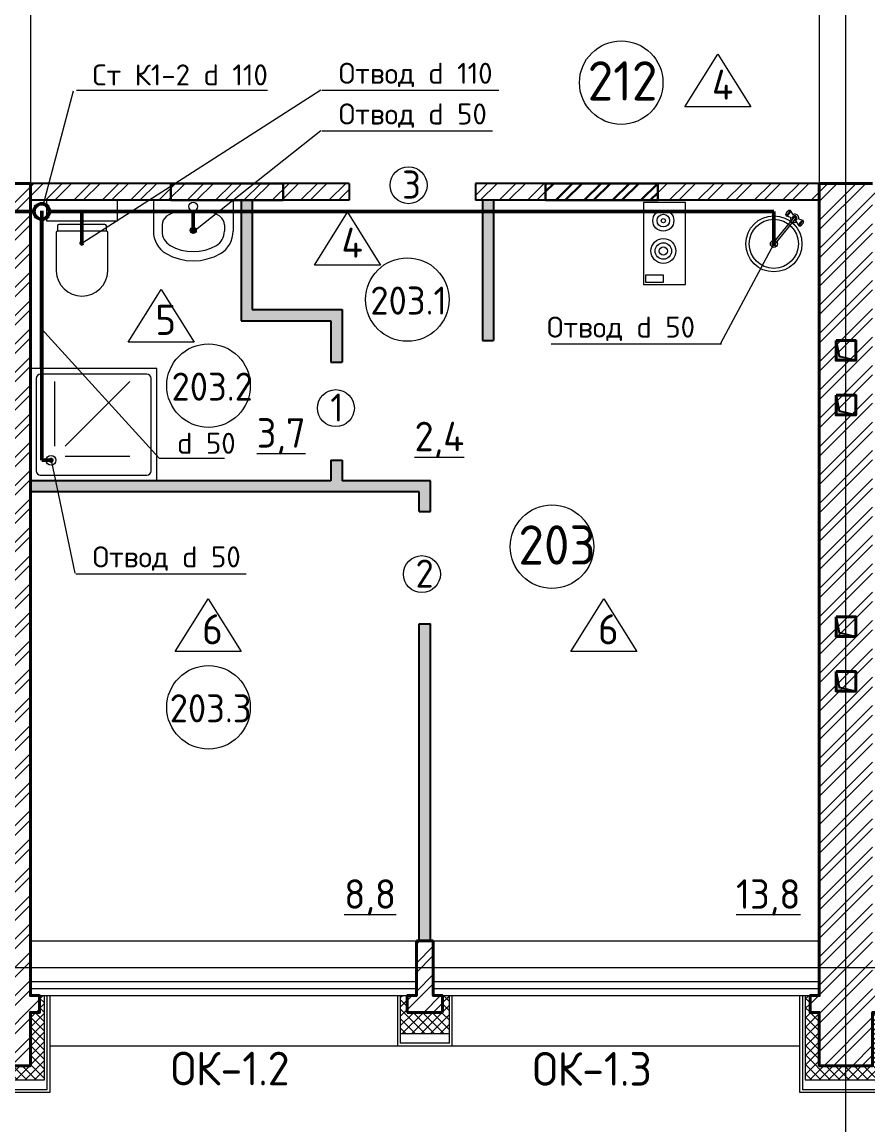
# Model space of a CAD drawing. Header units: millimetres. Extents: x 96542 to 165924, y 3859 to 52864.
# Drawn here: x 134733 to 140760, y 12998 to 20861 of the extents above; entities that cross this region are included whole.
import ezdxf

# ---------------------------------------------------------------- set-up
doc = ezdxf.new("R2010")
doc.units = ezdxf.units.MM
doc.linetypes.add('ACAD_ISO02W100', pattern=[15, 12, -3])
doc.linetypes.add('ACAD_ISO04W100', pattern=[30, 24, -3, 0, -3])
doc.layers.add('SANTEH', color=30, linetype='Continuous')
for name, color, linetype, lineweight in [('Text', 7, 'Continuous', 15), ('Ж-б_балка', 144, 'ACAD_ISO02W100', 9), ('К1', 25, 'Continuous', 50), ('Кирпич_перегородки_сущ', 46, 'Continuous', 25), ('Кирпич_стены', 56, 'Continuous', 40), ('Марк_пом', 250, 'Continuous', 15), ('Марка пола', 164, 'Continuous', 20), ('Марка_окна_двери', 166, 'Continuous', 13), ('Оборудование', 19, 'Continuous', 13), ('Окна', 164, 'Continuous', 15), ('Оси', 136, 'ACAD_ISO04W100', 9), ('Перегородки_новые_CКЦ', 146, 'Continuous', 25), ('Площадь_текст', 198, 'Continuous', 9), ('Проем_закладываемый', 164, 'Continuous', 30), ('Утеплитель', 36, 'Continuous', 9), ('фасад_навесной', 250, 'Continuous', 15), ('Штрих_кирпич_план', 27, 'Continuous', 5), ('Штрих_перегородки_план_СКЦ', 116, 'Continuous', 5), ('Штрих_пл_кирп_пер_сущ', 116, 'Continuous', 5), ('Штрих_утеплитель_план', 27, 'Continuous', 5)]:
    doc.layers.add(name, color=color, linetype=linetype, lineweight=lineweight)
doc.styles.add('GOST Common_1', font='isocpeur.ttf', dxfattribs={"width": 0.95, "height": 45})
doc.styles.add('ISOCPEUR', font='isocpeur.ttf', dxfattribs={"width": 0.65})
pattern_1 = [(45, (30896.81, 106126.58), (-101.02788, 101.02788), []), (45, (30964.16, 106126.58), (-101.02788, 101.02788), [])]

# ---------------------------------------------------------------- blocks, each defined once
blk = doc.blocks.new('Dush')
at = {"layer": 'Оборудование'}
for p, q in [((0, -100), (-900, -100)), ((-900, -100), (-900, -900)), ((-70, -140), (-830, -140)), ((0, -900), (0, -100)), ((-860, -170), (-860, -830)), ((-725.7, -652.7), (-725.7, -191.3)), ((-652.7, -652.7), (-191.3, -191.3)), ((-40, -830), (-40, -170)), ((-652.7, -725.6), (-191.3, -725.6)), ((-830, -860), (-70, -860)), ((-900, -900), (0, -900))]:
    blk.add_line(p, q, dxfattribs=at)
blk.add_circle((-753.8, -753.8), 35, dxfattribs=at)
for centre, start, end in [((-830, -170), 90, 180), ((-70, -170), 0, 90), ((-830, -830), 180, 270), ((-70, -830), 270, 0)]:
    blk.add_arc(centre, 30, start, end, dxfattribs=at)
blk = doc.blocks.new('Basin 01_72')
for p, q in [((0, 350), (0, 171.8)), ((460, 350), (0, 350)), ((460, 350), (460, 171.8)), ((138.9, 278.2), (138.9, 278.2)), ((321.1, 278.2), (138.9, 278.2)), ((50, 207.5), (50, 171.8)), ((410, 207.5), (410, 171.8))]:
    blk.add_line(p, q)
for points in [[(138.9, 278.2), (121.6, 276.9), (104.9, 272.8), (89.5, 266.3), (76, 257.5), (65, 246.8), (56.8, 234.5), (51.7, 221.3), (50, 207.5)], [(410, 207.5), (408.3, 221.3), (403.2, 234.5), (395, 246.8), (384, 257.5), (370.5, 266.3), (355.1, 272.8), (338.4, 276.9), (321.1, 278.2)], [(0, 171.8), (1.2, 152.1), (5, 132.7), (11.1, 114.1), (19.5, 96.5), (30.1, 80.2), (42.7, 65.6), (56.9, 52.9), (72.7, 42.3)], [(50, 171.8), (50.8, 159.2), (53.2, 146.8), (57.1, 134.9), (62.5, 123.6), (69.3, 113.2), (77.3, 103.8), (86.4, 95.7), (96.5, 89)], [(363.5, 89), (373.6, 95.7), (382.7, 103.8), (390.7, 113.2), (397.5, 123.6), (402.9, 134.9), (406.8, 146.8), (409.2, 159.2), (410, 171.8)], [(387.3, 42.3), (403.1, 52.9), (417.3, 65.6), (429.9, 80.2), (440.5, 96.5), (448.9, 114.1), (455, 132.7), (458.8, 152.1), (460, 171.8)], [(96.5, 89), (128, 73.4), (161.1, 62.2), (195.3, 55.3), (230, 53), (264.7, 55.3), (298.9, 62.2), (332, 73.4), (363.5, 89)], [(72.7, 42.3), (109.8, 24), (148.8, 10.8), (189.1, 2.7), (230, 0), (270.9, 2.7), (311.2, 10.8), (350.2, 24), (387.3, 42.3)]]:
    blk.add_lwpolyline(points)
for centre, radius in [((230, 313.2), 25), ((230, 175.7), 17.5)]:
    blk.add_circle(centre, radius)

msp = doc.modelspace()

# ---------------------------------------------------------------- hatches: boundary and pattern name
at = {"true_color": 0x000000}
h = msp.add_hatch(color=18, dxfattribs=at)
h.dxf.hatch_style = 1
h.paths.add_polyline_path([(140533.214, 18590.028), (140556.229, 18479.159), (140673.214, 18450.028), (140533.214, 18450.028)])
h = msp.add_hatch(color=18, dxfattribs=at)
h.dxf.hatch_style = 1
h.paths.add_polyline_path([(140533.214, 18200.028), (140556.229, 18089.159), (140673.214, 18060.028), (140533.214, 18060.028)])
h = msp.add_hatch(color=18, dxfattribs=at)
h.dxf.hatch_style = 1
h.paths.add_polyline_path([(140556.229, 16509.668), (140673.214, 16480.536), (140533.214, 16480.536), (140533.214, 16620.536)])
h = msp.add_hatch(color=18, dxfattribs=at)
h.dxf.hatch_style = 1
h.paths.add_polyline_path([(140673.214, 16090.536), (140533.214, 16090.536), (140533.214, 16230.536), (140556.229, 16119.668)])
at = {"layer": 'Проем_закладываемый', "true_color": 0x4554a5}
h = msp.add_hatch(dxfattribs=at)
h.set_pattern_fill('ANSI32', color=175, scale=15)
h.set_pattern_definition(pattern_1)
h.paths.add_polyline_path([(138463.215, 19710.427), (139263.215, 19710.427), (139263.215, 19590.427), (138463.215, 19590.427)])
at = {"layer": 'Штрих_кирпич_план'}
h = msp.add_hatch(dxfattribs=at)
h.set_pattern_fill('ANSI32', color=256, scale=15)
h.set_pattern_definition(pattern_1)
h.paths.add_polyline_path([(124298.215, 24220.427), (124363.215, 24220.427), (124363.215, 24340.427), (123853.215, 24340.427), (123853.215, 24220.427), (123918.215, 24220.427), (123918.215, 23830.427), (124298.215, 23830.427)])
h.paths.add_polyline_path([(125988.215, 24220.427), (126053.215, 24220.427), (126053.215, 24340.427), (125153.215, 24340.427), (125153.215, 24220.427), (125218.215, 24220.427), (125218.215, 23830.427), (125988.215, 23830.427)])
h.paths.add_polyline_path([(127288.215, 24220.427), (127353.215, 24220.427), (127353.215, 24340.427), (126843.215, 24340.427), (126843.215, 24220.427), (126908.215, 24220.427), (126908.215, 23830.427), (127288.215, 23830.427)])
h.paths.add_polyline_path([(128793.215, 23830.427), (128998.215, 23830.427), (128998.215, 24220.427), (129063.215, 24220.427), (129063.215, 24340.427), (128793.215, 24340.427), (128793.215, 24720.427), (128413.215, 24720.427), (128413.215, 24340.427), (128143.215, 24340.427), (128143.215, 24220.427), (128208.215, 24220.427), (128208.215, 23830.427), (128413.215, 23830.427), (128413.215, 21210.427), (129053.215, 21210.427), (129053.215, 21720.427), (128793.215, 21720.427)])
h.paths.add_polyline_path([(130298.215, 24220.427), (130363.215, 24220.427), (130363.215, 24340.427), (129853.215, 24340.427), (129853.215, 24220.427), (129918.215, 24220.427), (129918.215, 23830.427), (130298.215, 23830.427)])
h.paths.add_polyline_path([(131988.215, 24220.427), (132053.215, 24220.427), (132053.215, 24340.427), (131153.215, 24340.427), (131153.215, 24220.427), (131218.215, 24220.427), (131218.215, 23830.427), (131988.215, 23830.427)], flags=17)
h.paths.add_polyline_path([(133288.215, 24220.427), (133353.215, 24220.427), (133353.215, 24340.427), (132843.215, 24340.427), (132843.215, 24220.427), (132908.215, 24220.427), (132908.215, 23830.427), (133288.215, 23830.427)], flags=17)
h.paths.add_polyline_path([(134998.215, 24220.427), (135063.215, 24220.427), (135063.215, 24340.427), (134793.215, 24340.427), (134793.215, 24720.427), (134413.215, 24720.427), (134413.215, 24340.427), (134143.215, 24340.427), (134143.215, 24220.427), (134208.215, 24220.427), (134208.215, 23830.427), (134413.215, 23830.427), (134413.215, 21720.427), (129953.215, 21720.427), (129953.215, 21210.427), (134793.215, 21210.427), (134793.215, 23830.427), (134998.215, 23830.427)])
h.paths.add_polyline_path([(136298.215, 24220.427), (136363.215, 24220.427), (136363.215, 24340.427), (135853.215, 24340.427), (135853.215, 24220.427), (135918.215, 24220.427), (135918.215, 23830.427), (136298.215, 23830.427)])
h.paths.add_polyline_path([(137988.215, 24220.427), (138053.215, 24220.427), (138053.215, 24340.427), (137153.215, 24340.427), (137153.215, 24220.427), (137218.215, 24220.427), (137218.215, 23830.427), (137988.215, 23830.427)])
h.paths.add_polyline_path([(139288.215, 24220.427), (139353.215, 24220.427), (139353.215, 24340.427), (138843.215, 24340.427), (138843.215, 24220.427), (138908.215, 24220.427), (138908.215, 23830.427), (139288.215, 23830.427)])
h.paths.add_polyline_path([(140998.215, 24220.427), (141063.215, 24220.427), (141063.215, 24340.427), (140793.215, 24340.427), (140793.215, 24720.427), (140413.215, 24720.427), (140413.215, 24340.427), (140143.215, 24340.427), (140143.215, 24220.427), (140208.215, 24220.427), (140208.215, 23830.427), (140413.215, 23830.427), (140413.215, 21210.427), (140793.215, 21210.427), (140793.215, 23830.427), (140998.215, 23830.427)])
h.paths.add_polyline_path([(142298.215, 24220.427), (142363.215, 24220.427), (142363.215, 24340.427), (141853.215, 24340.427), (141853.215, 24220.427), (141918.215, 24220.427), (141918.215, 23830.427), (142298.215, 23830.427)])
h.paths.add_polyline_path([(143988.215, 24220.427), (144053.215, 24220.427), (144053.215, 24340.427), (143153.215, 24340.427), (143153.215, 24220.427), (143218.215, 24220.427), (143218.215, 23830.427), (143988.215, 23830.427)])
h.paths.add_polyline_path([(145288.215, 24220.427), (145353.215, 24220.427), (145353.215, 24340.427), (144843.215, 24340.427), (144843.215, 24220.427), (144908.215, 24220.427), (144908.215, 23830.427), (145288.215, 23830.427)])
h.paths.add_polyline_path([(146998.215, 24220.427), (147063.215, 24220.427), (147063.215, 24340.427), (146793.215, 24340.427), (146793.215, 24720.427), (146413.215, 24720.427), (146413.215, 24340.427), (146143.215, 24340.427), (146143.215, 24220.427), (146208.215, 24220.427), (146208.215, 23830.427), (146413.215, 23830.427), (146413.215, 21210.427), (146793.215, 21210.427), (146793.215, 23830.427), (146998.215, 23830.427)])
h.paths.add_polyline_path([(148298.215, 24220.427), (148363.215, 24220.427), (148363.215, 24340.427), (147853.215, 24340.427), (147853.215, 24220.427), (147918.215, 24220.427), (147918.215, 23830.427), (148298.215, 23830.427)])
h.paths.add_polyline_path([(149988.215, 24220.427), (150053.215, 24220.427), (150053.215, 24340.427), (149153.215, 24340.427), (149153.215, 24220.427), (149218.215, 24220.427), (149218.215, 23830.427), (149988.215, 23830.427)])
h.paths.add_polyline_path([(151288.215, 24220.427), (151353.215, 24220.427), (151353.215, 24340.427), (150843.215, 24340.427), (150843.215, 24220.427), (150908.215, 24220.427), (150908.215, 23830.427), (151288.215, 23830.427)])
h.paths.add_polyline_path([(152923.215, 24720.427), (152413.215, 24720.427), (152413.215, 24340.427), (152143.215, 24340.427), (152143.215, 24220.427), (152208.215, 24220.427), (152208.215, 23830.427), (152413.215, 23830.427), (152413.215, 21075.427), (152923.215, 21075.427)])
h.paths.add_polyline_path([(152923.215, 19945.427), (152413.215, 19945.427), (152413.215, 14310.427), (152413.215, 13920.427), (152348.215, 13920.427), (152348.215, 13800.427), (152413.215, 13800.427), (152413.215, 13420.427), (152923.215, 13420.427), (152923.215, 13800.427)])
h.paths.add_polyline_path([(149728.215, 13920.427), (149663.215, 13920.427), (149663.215, 14310.427), (149543.215, 14310.427), (149543.215, 13920.427), (149478.215, 13920.427), (149478.215, 13800.427), (149728.215, 13800.427)])
h.paths.add_polyline_path([(146793.215, 19710.427), (146413.215, 19710.427), (146413.215, 14310.427), (146413.215, 13920.427), (146348.215, 13920.427), (146348.215, 13800.427), (146413.215, 13800.427), (146413.215, 13420.427), (146793.215, 13420.427), (146793.215, 13800.427), (146858.215, 13800.427), (146858.215, 13920.427), (146793.215, 13920.427), (146793.215, 14310.427)])
h.paths.add_polyline_path([(140793.215, 19710.427), (140413.215, 19710.427), (140413.215, 14310.427), (140413.215, 13920.427), (140348.215, 13920.427), (140348.215, 13800.427), (140413.215, 13800.427), (140413.215, 13420.427), (140793.215, 13420.427), (140793.215, 13800.427), (140858.215, 13800.427), (140858.215, 13920.427), (140793.215, 13920.427), (140793.215, 14310.427)])
h.paths.add_polyline_path([(134793.215, 19710.427), (134413.215, 19710.427), (134413.215, 14310.427), (134413.215, 13920.427), (134348.215, 13920.427), (134348.215, 13800.427), (134413.215, 13800.427), (134413.215, 13420.427), (134793.215, 13420.427), (134793.215, 13800.427), (134858.215, 13800.427), (134858.215, 13920.427), (134793.215, 13920.427), (134793.215, 14310.427)])
h.paths.add_polyline_path([(137663.215, 14310.427), (137543.215, 14310.427), (137543.215, 13920.427), (137478.215, 13920.427), (137478.215, 13800.427), (137728.215, 13800.427), (137728.215, 13920.427), (137663.215, 13920.427)])
h.paths.add_polyline_path([(143728.215, 13920.427), (143663.215, 13920.427), (143663.215, 14310.427), (143543.215, 14310.427), (143543.215, 13920.427), (143478.215, 13920.427), (143478.215, 13800.427), (143728.215, 13800.427)])
h.paths.add_polyline_path([(131728.215, 13920.427), (131663.215, 13920.427), (131663.215, 14310.427), (131543.215, 14310.427), (131543.215, 13920.427), (131478.215, 13920.427), (131478.215, 13800.427), (131728.215, 13800.427)])
h.paths.add_polyline_path([(128793.215, 19710.427), (128413.215, 19710.427), (128413.215, 14310.427), (128413.215, 13920.427), (128348.215, 13920.427), (128348.215, 13800.427), (128413.215, 13800.427), (128413.215, 13420.427), (128793.215, 13420.427), (128793.215, 13800.427), (128858.215, 13800.427), (128858.215, 13920.427), (128793.215, 13920.427), (128793.215, 14310.427)])
h.paths.add_polyline_path([(125728.215, 13920.427), (125663.215, 13920.427), (125663.215, 14310.427), (125543.215, 14310.427), (125543.215, 13920.427), (125478.215, 13920.427), (125478.215, 13800.427), (125728.215, 13800.427)])
h.paths.add_polyline_path([(122283.215, 20795.427), (122403.215, 20795.427), (122408.215, 20860.427), (122795.715, 20860.427), (122790.715, 23830.427), (122998.215, 23830.427), (122998.215, 24220.427), (123063.215, 24220.427), (123063.215, 24340.427), (122283.215, 24340.427)])
h.paths.add_polyline_path([(122403.215, 19880.427), (122283.215, 19880.427), (122283.215, 13420.427), (122793.215, 13420.427), (122793.215, 13800.427), (122858.215, 13800.427), (122858.215, 13920.427), (122793.215, 13920.427), (122793.215, 19815.427), (122403.215, 19815.427)])
at = {"layer": 'Штрих_перегородки_план_СКЦ'}
h = msp.add_hatch(dxfattribs=at)
h.set_pattern_fill('ANSI36', color=256, scale=15)
h.set_pattern_definition([(45, (30896.812, 106126.584), (25.25697, 92.608891), [119.0625, -23.8125, 0, -23.8125])])
h.paths.add_polyline_path([(131113.215, 18590.427), (131193.215, 18590.427), (131193.215, 19590.427), (131113.215, 19590.427)])
h.paths.add_polyline_path([(134413.215, 17510.427), (134413.215, 17590.427), (133513.215, 17590.427), (132273.215, 17590.427), (132273.215, 17736.523), (132193.215, 17736.523), (132193.215, 17590.427), (131563.215, 17590.427), (131563.215, 17370.427), (131643.215, 17370.427), (131643.215, 17510.427)])
h.paths.add_polyline_path([(132913.215, 18730.427), (132913.215, 19590.427), (132833.215, 19590.427), (132833.215, 18810.427), (132193.215, 18810.427), (132193.215, 18436.523), (132273.215, 18436.523), (132273.215, 18730.427)])
h.paths.add_polyline_path([(131643.215, 16570.427), (131563.215, 16570.427), (131563.215, 14310.427), (131643.215, 14310.427)])
h.paths.add_polyline_path([(137563.215, 17510.427), (137563.215, 17370.427), (137643.215, 17370.427), (137643.215, 17590.427), (137013.215, 17590.427), (137013.215, 17736.523), (136933.215, 17736.523), (136933.215, 17590.427), (134793.215, 17590.427), (134793.215, 17510.427)])
h.paths.add_polyline_path([(136373.215, 18810.427), (136373.215, 19590.427), (136293.215, 19590.427), (136293.215, 18730.427), (136933.215, 18730.427), (136933.215, 18436.523), (137013.215, 18436.523), (137013.215, 18810.427)])
h.paths.add_polyline_path([(138013.215, 18590.427), (138093.215, 18590.427), (138093.215, 19590.427), (138013.215, 19590.427)])
h.paths.add_polyline_path([(137563.215, 14310.427), (137643.215, 14310.427), (137643.215, 16570.427), (137563.215, 16570.427)])
at = {"layer": 'Штрих_пл_кирп_пер_сущ'}
h = msp.add_hatch(dxfattribs=at)
h.set_pattern_fill('ANSI32', color=256, scale=15)
h.set_pattern_definition(pattern_1)
h.paths.add_polyline_path([(152413.215, 19710.427), (149963.215, 19710.427), (149963.215, 19590.427), (152413.215, 19590.427)])
h.paths.add_polyline_path([(149063.215, 19710.427), (146793.215, 19710.427), (146793.215, 19590.427), (149063.215, 19590.427)])
h.paths.add_polyline_path([(146413.215, 19710.427), (144143.215, 19710.427), (144143.215, 19590.427), (146413.215, 19590.427)])
h.paths.add_polyline_path([(143243.215, 19710.427), (140793.215, 19710.427), (140793.215, 19590.427), (143243.215, 19590.427)])
h.paths.add_polyline_path([(140413.215, 19710.427), (137963.215, 19710.427), (137963.215, 19590.427), (140413.215, 19590.427)])
h.paths.add_polyline_path([(137063.215, 19710.427), (134793.215, 19710.427), (134793.215, 19590.427), (137063.215, 19590.427)])
h.paths.add_polyline_path([(134413.215, 19710.427), (132143.215, 19710.427), (132143.215, 19590.427), (134413.215, 19590.427)])
h.paths.add_polyline_path([(131243.215, 19710.427), (128793.215, 19710.427), (128793.215, 19590.427), (131243.215, 19590.427)])
at = {"layer": 'Штрих_утеплитель_план'}
h = msp.add_hatch(dxfattribs=at)
h.set_pattern_fill('ANSI37', color=256, scale=15)
h.set_pattern_definition([(45, (153013.415, 22957.65), (-33.67596, 33.67596), []), (135, (153013.415, 22957.65), (-33.67596, -33.67596), [])])
h.paths.add_polyline_path([(153073.215, 24820.427), (152313.215, 24820.427), (152313.215, 24490.427), (152113.215, 24490.427), (152113.215, 24220.427), (152143.215, 24220.427), (152143.215, 24340.427), (152413.215, 24340.427), (152413.215, 24720.427), (152923.215, 24720.427), (152923.215, 21075.427), (152703.548, 21075.427), (152703.548, 21045.427), (153073.215, 21045.427)])
h.paths.add_polyline_path([(153073.215, 19975.427), (152703.548, 19975.427), (152703.548, 19945.427), (152923.215, 19945.427), (152923.215, 13800.427), (152923.215, 13420.427), (152603.215, 13420.427), (152603.215, 13320.427), (153073.215, 13320.427)])
h.paths.add_polyline_path([(152603.215, 13420.427), (152413.215, 13420.427), (152413.215, 13800.427), (152348.215, 13800.427), (152348.215, 13920.427), (152313.215, 13920.427), (152313.215, 13320.427), (152603.215, 13320.427)])
h.paths.add_polyline_path([(122283.215, 24020.427), (122133.215, 24020.427), (122133.215, 20765.427), (122403.215, 20765.427), (122403.215, 20795.427), (122283.215, 20795.427)])
h.paths.add_polyline_path([(122283.215, 19880.427), (122403.215, 19880.427), (122403.215, 19910.427), (122133.215, 19910.427), (122133.215, 14120.427), (122283.215, 14120.427)])
h.paths.add_polyline_path([(123093.215, 24490.427), (122133.215, 24490.427), (122133.215, 24020.427), (122283.215, 24020.427), (122283.215, 24340.427), (122793.215, 24340.427), (123063.215, 24340.427), (123063.215, 24220.427), (123093.215, 24220.427)])
h.paths.add_polyline_path([(124393.215, 24490.427), (123823.215, 24490.427), (123823.215, 24220.427), (123853.215, 24220.427), (123853.215, 24340.427), (124363.215, 24340.427), (124363.215, 24220.427), (124393.215, 24220.427)])
h.paths.add_polyline_path([(126083.215, 24490.427), (125123.215, 24490.427), (125123.215, 24220.427), (125153.215, 24220.427), (125153.215, 24340.427), (126053.215, 24340.427), (126053.215, 24220.427), (126083.215, 24220.427)])
h.paths.add_polyline_path([(127383.215, 24490.427), (126813.215, 24490.427), (126813.215, 24220.427), (126843.215, 24220.427), (126843.215, 24340.427), (127353.215, 24340.427), (127353.215, 24220.427), (127383.215, 24220.427)])
h.paths.add_polyline_path([(128413.215, 24720.427), (128793.215, 24720.427), (128793.215, 24340.427), (129063.215, 24340.427), (129063.215, 24220.427), (129093.215, 24220.427), (129093.215, 24490.427), (128893.215, 24490.427), (128893.215, 24820.427), (128313.215, 24820.427), (128313.215, 24490.427), (128113.215, 24490.427), (128113.215, 24220.427), (128143.215, 24220.427), (128143.215, 24340.427), (128413.215, 24340.427)])
h.paths.add_polyline_path([(130393.215, 24490.427), (129823.215, 24490.427), (129823.215, 24220.427), (129853.215, 24220.427), (129853.215, 24340.427), (130363.215, 24340.427), (130363.215, 24220.427), (130393.215, 24220.427)])
h.paths.add_polyline_path([(132083.215, 24490.427), (131123.215, 24490.427), (131123.215, 24220.427), (131153.215, 24220.427), (131153.215, 24340.427), (132053.215, 24340.427), (132053.215, 24220.427), (132083.215, 24220.427)])
h.paths.add_polyline_path([(133383.215, 24490.427), (132813.215, 24490.427), (132813.215, 24220.427), (132843.215, 24220.427), (132843.215, 24340.427), (133353.215, 24340.427), (133353.215, 24220.427), (133383.215, 24220.427)])
h.paths.add_polyline_path([(134413.215, 24720.427), (134793.215, 24720.427), (134793.215, 24340.427), (135063.215, 24340.427), (135063.215, 24220.427), (135093.215, 24220.427), (135093.215, 24490.427), (134893.215, 24490.427), (134893.215, 24820.427), (134313.215, 24820.427), (134313.215, 24490.427), (134113.215, 24490.427), (134113.215, 24220.427), (134143.215, 24220.427), (134143.215, 24340.427), (134413.215, 24340.427)])
h.paths.add_polyline_path([(136393.215, 24490.427), (135823.215, 24490.427), (135823.215, 24220.427), (135853.215, 24220.427), (135853.215, 24340.427), (136363.215, 24340.427), (136363.215, 24220.427), (136393.215, 24220.427)])
h.paths.add_polyline_path([(138083.215, 24490.427), (137123.215, 24490.427), (137123.215, 24220.427), (137153.215, 24220.427), (137153.215, 24340.427), (138053.215, 24340.427), (138053.215, 24220.427), (138083.215, 24220.427)])
h.paths.add_polyline_path([(139383.215, 24490.427), (138813.215, 24490.427), (138813.215, 24220.427), (138843.215, 24220.427), (138843.215, 24340.427), (139353.215, 24340.427), (139353.215, 24220.427), (139383.215, 24220.427)])
h.paths.add_polyline_path([(140413.215, 24720.427), (140793.215, 24720.427), (140793.215, 24340.427), (141063.215, 24340.427), (141063.215, 24220.427), (141093.215, 24220.427), (141093.215, 24490.427), (140893.215, 24490.427), (140893.215, 24820.427), (140313.215, 24820.427), (140313.215, 24490.427), (140113.215, 24490.427), (140113.215, 24220.427), (140143.215, 24220.427), (140143.215, 24340.427), (140413.215, 24340.427)])
h.paths.add_polyline_path([(142393.215, 24490.427), (141823.215, 24490.427), (141823.215, 24220.427), (141853.215, 24220.427), (141853.215, 24340.427), (142363.215, 24340.427), (142363.215, 24220.427), (142393.215, 24220.427)])
h.paths.add_polyline_path([(144083.215, 24490.427), (143123.215, 24490.427), (143123.215, 24220.427), (143153.215, 24220.427), (143153.215, 24340.427), (144053.215, 24340.427), (144053.215, 24220.427), (144083.215, 24220.427)])
h.paths.add_polyline_path([(145383.215, 24490.427), (144813.215, 24490.427), (144813.215, 24220.427), (144843.215, 24220.427), (144843.215, 24340.427), (145353.215, 24340.427), (145353.215, 24220.427), (145383.215, 24220.427)])
h.paths.add_polyline_path([(146413.215, 24720.427), (146793.215, 24720.427), (146793.215, 24340.427), (147063.215, 24340.427), (147063.215, 24220.427), (147093.215, 24220.427), (147093.215, 24490.427), (146893.215, 24490.427), (146893.215, 24820.427), (146313.215, 24820.427), (146313.215, 24490.427), (146113.215, 24490.427), (146113.215, 24220.427), (146143.215, 24220.427), (146143.215, 24340.427), (146413.215, 24340.427)])
h.paths.add_polyline_path([(148393.215, 24490.427), (147823.215, 24490.427), (147823.215, 24220.427), (147853.215, 24220.427), (147853.215, 24340.427), (148363.215, 24340.427), (148363.215, 24220.427), (148393.215, 24220.427)])
h.paths.add_polyline_path([(150083.215, 24490.427), (149123.215, 24490.427), (149123.215, 24220.427), (149153.215, 24220.427), (149153.215, 24340.427), (150053.215, 24340.427), (150053.215, 24220.427), (150083.215, 24220.427)])
h.paths.add_polyline_path([(151383.215, 24490.427), (150813.215, 24490.427), (150813.215, 24220.427), (150843.215, 24220.427), (150843.215, 24340.427), (151353.215, 24340.427), (151353.215, 24220.427), (151383.215, 24220.427)])
h.paths.add_polyline_path([(122603.215, 13420.427), (122283.215, 13420.427), (122283.215, 13800.427), (122283.215, 14120.427), (122133.215, 14120.427), (122133.215, 13320.427), (122603.215, 13320.427)])
h.paths.add_polyline_path([(122893.215, 13920.427), (122858.215, 13920.427), (122858.215, 13800.427), (122793.215, 13800.427), (122793.215, 13420.427), (122603.215, 13420.427), (122603.215, 13320.427), (122893.215, 13320.427)])
h.paths.add_polyline_path([(125778.215, 13920.427), (125728.215, 13920.427), (125728.215, 13800.427), (125478.215, 13800.427), (125478.215, 13920.427), (125428.215, 13920.427), (125428.215, 13650.427), (125778.215, 13650.427)])
h.paths.add_polyline_path([(128893.215, 13920.427), (128858.215, 13920.427), (128858.215, 13800.427), (128793.215, 13800.427), (128793.215, 13420.427), (128603.215, 13420.427), (128603.215, 13320.427), (128893.215, 13320.427)])
h.paths.add_polyline_path([(128603.215, 13420.427), (128413.215, 13420.427), (128413.215, 13800.427), (128348.215, 13800.427), (128348.215, 13920.427), (128313.215, 13920.427), (128313.215, 13320.427), (128603.215, 13320.427)])
h.paths.add_polyline_path([(131778.215, 13920.427), (131728.215, 13920.427), (131728.215, 13800.427), (131478.215, 13800.427), (131478.215, 13920.427), (131428.215, 13920.427), (131428.215, 13650.427), (131778.215, 13650.427)])
h.paths.add_polyline_path([(134413.215, 13800.427), (134348.215, 13800.427), (134348.215, 13920.427), (134313.215, 13920.427), (134313.215, 13320.427), (134603.215, 13320.427), (134603.215, 13420.427), (134413.215, 13420.427)])
h.paths.add_polyline_path([(134893.215, 13920.427), (134858.215, 13920.427), (134858.215, 13800.427), (134793.215, 13800.427), (134793.215, 13420.427), (134603.215, 13420.427), (134603.215, 13320.427), (134893.215, 13320.427)])
h.paths.add_polyline_path([(137778.215, 13920.427), (137728.215, 13920.427), (137728.215, 13800.427), (137478.215, 13800.427), (137478.215, 13920.427), (137428.215, 13920.427), (137428.215, 13650.427), (137778.215, 13650.427)])
h.paths.add_polyline_path([(140893.215, 13920.427), (140858.215, 13920.427), (140858.215, 13800.427), (140793.215, 13800.427), (140793.215, 13420.427), (140603.214, 13420.427), (140603.214, 13320.427), (140893.215, 13320.427)])
h.paths.add_polyline_path([(140603.214, 13420.427), (140413.215, 13420.427), (140413.215, 13800.427), (140348.215, 13800.427), (140348.215, 13920.427), (140313.215, 13920.427), (140313.215, 13320.427), (140603.214, 13320.427)])
h.paths.add_polyline_path([(143778.215, 13920.427), (143728.215, 13920.427), (143728.215, 13800.427), (143478.215, 13800.427), (143478.215, 13920.427), (143428.215, 13920.427), (143428.215, 13650.427), (143778.215, 13650.427)])
h.paths.add_polyline_path([(146413.215, 13800.427), (146348.215, 13800.427), (146348.215, 13920.427), (146313.215, 13920.427), (146313.215, 13320.427), (146603.215, 13320.427), (146603.215, 13420.427), (146413.215, 13420.427)])
h.paths.add_polyline_path([(146893.215, 13920.427), (146858.215, 13920.427), (146858.215, 13800.427), (146793.215, 13800.427), (146793.215, 13420.427), (146603.215, 13420.427), (146603.215, 13320.427), (146893.215, 13320.427)])
h.paths.add_polyline_path([(149778.215, 13920.427), (149728.215, 13920.427), (149728.215, 13800.427), (149478.215, 13800.427), (149478.215, 13920.427), (149428.215, 13920.427), (149428.215, 13650.427), (149778.215, 13650.427)])

# ---------------------------------------------------------------- linework, layer by layer
for points in [[(140533.214, 18590.028), (140556.229, 18479.159), (140673.214, 18450.028), (140533.214, 18450.028), (140533.214, 18590.028)], [(140533.214, 18200.028), (140556.229, 18089.159), (140673.214, 18060.028), (140533.214, 18060.028), (140533.214, 18200.028)], [(140533.214, 16620.536), (140556.229, 16509.668), (140673.214, 16480.536), (140533.214, 16480.536), (140533.214, 16620.536)], [(140533.214, 16230.536), (140556.229, 16119.668), (140673.214, 16090.536), (140533.214, 16090.536), (140533.214, 16230.536)]]:
    msp.add_lwpolyline(points)
at = {"layer": 'Text'}
for points in [[(134886.507, 19563.608), (135099.109, 20371.432)], [(135119.867, 20375.551), (136481.383, 20375.551)], [(135159.937, 19284.875), (136861.888, 20378.391)], [(136869.388, 20375.551), (138129.388, 20375.551)], [(135956.366, 19369.445), (136861.888, 20088.224)], [(136869.388, 20085.384), (138084.388, 20085.384)], [(140090.106, 19279.538), (139710.26, 18568.728)], [(134872.291, 18674.143), (135709.582, 17752.558)], [(138502.76, 18565.888), (139717.76, 18565.888)], [(134939.465, 17736.677), (135108.257, 16930.664)], [(135709.582, 17752.558), (136174.582, 17752.558)], [(135115.757, 16927.824), (136330.757, 16927.824)]]:
    msp.add_lwpolyline(points, dxfattribs=at)
at = {"layer": 'Ж-б_балка', "ltscale": 0.1}
for p, q in [((134793.215, 21210.427), (134793.215, 19710.427)), ((140413.215, 21210.427), (140413.215, 19710.427))]:
    msp.add_line(p, q, dxfattribs=at)
at = {"layer": 'К1'}
for p, q in [((134818.214, 19510.239), (133253.395, 19509.986)), ((134873.113, 19514.212), (134873.113, 17736.677)), ((134928.214, 19510.239), (140090.106, 19510.239)), ((135159.937, 19291.683), (135159.937, 19510.106)), ((135953.013, 19382.179), (135953.013, 19510.239)), ((140090.106, 19286.347), (140090.106, 19510.239)), ((134872.417, 19455.244), (134872.245, 18387.675)), ((134932.656, 17736.677), (134873.113, 17736.677))]:
    msp.add_line(p, q, dxfattribs=at)
for centre, radius in [((134873.214, 19510.239), 55), ((135953.013, 19375.371), 6.808), ((135159.937, 19284.875), 6.808), ((140090.106, 19279.538), 6.808), ((134939.465, 17736.677), 6.808)]:
    msp.add_circle(centre, radius, dxfattribs=at)
at = {"layer": 'Кирпич_перегородки_сущ'}
for p, q in [((137063.215, 19710.427), (134793.215, 19710.427)), ((140413.215, 19710.427), (137963.215, 19710.427)), ((137063.215, 19590.427), (134793.215, 19590.427)), ((140413.215, 19590.427), (137963.215, 19590.427))]:
    msp.add_line(p, q, dxfattribs=at)
at = {"layer": 'Кирпич_стены'}
for p, q in [((134413.215, 19710.427), (134793.215, 19710.427)), ((140413.215, 19710.427), (140793.215, 19710.427))]:
    msp.add_line(p, q, dxfattribs=at)
at = {"layer": 'Кирпич_стены', "lineweight": 15}
msp.add_line((134793.215, 14310.427), (140413.215, 14310.427), dxfattribs=at)
at = {"layer": 'Кирпич_стены'}
for points in [[(134793.215, 14310.427), (134793.215, 19710.427)], [(140413.215, 19710.427), (140413.215, 14310.427)], [(134793.215, 14310.427), (134793.215, 13920.427), (134858.215, 13920.427), (134858.215, 13800.427), (134793.215, 13800.427)], [(137543.215, 14310.427), (137543.215, 13920.427), (137478.215, 13920.427), (137478.215, 13800.427)], [(137663.215, 14310.427), (137543.215, 14310.427)], [(137663.215, 14310.427), (137663.215, 13920.427), (137728.215, 13920.427), (137728.215, 13800.427)], [(140413.215, 14310.427), (140413.215, 13920.427), (140348.215, 13920.427), (140348.215, 13800.427), (140413.215, 13800.427)], [(134348.215, 13800.427), (134413.215, 13800.427), (134413.215, 13420.427), (134793.215, 13420.427), (134793.215, 13800.427), (134858.215, 13800.427)], [(137478.215, 13800.427), (137728.215, 13800.427)], [(140348.215, 13800.427), (140413.215, 13800.427), (140413.215, 13420.427), (140793.215, 13420.427), (140793.215, 13800.427), (140858.215, 13800.427)]]:
    msp.add_lwpolyline(points, dxfattribs=at)
for points in [[(140533.215, 18590.028), (140673.215, 18590.028), (140673.215, 18450.028), (140533.215, 18450.028)], [(140533.215, 18200.028), (140673.215, 18200.028), (140673.215, 18060.028), (140533.215, 18060.028)], [(140533.215, 16620.536), (140673.215, 16620.536), (140673.215, 16480.536), (140533.215, 16480.536)], [(140533.215, 16230.536), (140673.215, 16230.536), (140673.215, 16090.536), (140533.215, 16090.536)]]:
    msp.add_lwpolyline(points, close=True, dxfattribs=at)
at = {"layer": 'Марк_пом'}
for centre in [(139002.494, 20428.973), (137478.37, 18882.138), (136061.869, 18268.803), (138508.932, 17120.549), (136061.869, 15975.311)]:
    msp.add_circle(centre, 297.524, dxfattribs=at)
at = {"layer": 'Марка пола', "ltscale": 100}
for points in [[(139691.428, 20632.032), (139926.63, 20255.318), (139456.226, 20255.318), (139691.428, 20632.032)], [(137051.456, 19505.247), (137286.658, 19128.533), (136816.254, 19128.533), (137051.456, 19505.247)], [(135725.08, 18955.159), (135960.282, 18578.445), (135489.878, 18578.445), (135725.08, 18955.159)], [(136059.029, 16748.907), (136294.231, 16372.193), (135823.827, 16372.193), (136059.029, 16748.907)], [(138879.355, 16748.907), (139114.557, 16372.193), (138644.153, 16372.193), (138879.355, 16748.907)]]:
    msp.add_lwpolyline(points, dxfattribs=at)
at = {"layer": 'Марка_окна_двери'}
for centre in [(137487.082, 19697.606), (136969.114, 18108.304), (137582.273, 16924.81)]:
    msp.add_circle(centre, 131.789, dxfattribs=at)
at = {"layer": 'Оборудование', "linetype": 'Continuous'}
for p, q in [((140181.157, 19503.613), (140177.688, 19498.024)), ((140185.522, 19509.016), (140181.157, 19503.613)), ((140190.255, 19513.583), (140185.522, 19509.016)), ((140194.786, 19516.763), (140190.255, 19513.583)), ((140191.638, 19495.147), (140196.003, 19500.55)), ((140198.569, 19518.172), (140194.786, 19516.763)), ((140196.003, 19500.55), (140199.472, 19506.139)), ((140201.147, 19517.64), (140198.569, 19518.172)), ((140204.953, 19517.847), (140198.569, 19518.172)), ((140199.472, 19506.139), (140201.627, 19511.237)), ((140202.209, 19515.232), (140201.147, 19517.64)), ((140201.627, 19511.237), (140202.209, 19515.232)), ((140201.873, 19496.702), (140206.036, 19503.407)), ((140208.046, 19517.209), (140204.953, 19517.847)), ((140206.036, 19503.407), (140208.623, 19509.526)), ((140209.321, 19514.319), (140208.046, 19517.209)), ((140229.69, 19484.344), (140208.046, 19517.209)), ((140208.623, 19509.526), (140209.321, 19514.319)), ((140232.51, 19468.385), (140102.401, 19307.299)), ((140114.659, 19297.399), (140244.768, 19458.485)), ((140175.533, 19492.926), (140174.951, 19488.931)), ((140174.951, 19488.931), (140176.013, 19486.523)), ((140176.611, 19482.758), (140174.951, 19488.931)), ((140177.688, 19498.024), (140175.533, 19492.926)), ((140176.013, 19486.523), (140178.591, 19485.991)), ((140176.611, 19482.758), (140177.886, 19479.868)), ((140177.886, 19479.868), (140180.98, 19479.23)), ((140214.57, 19465.624), (140177.886, 19479.868)), ((140178.591, 19485.991), (140182.374, 19487.4)), ((140180.98, 19479.23), (140185.519, 19480.921)), ((140182.374, 19487.4), (140186.905, 19490.58)), ((140185.519, 19480.921), (140190.956, 19484.737)), ((140186.905, 19490.58), (140191.638, 19495.147)), ((140190.956, 19484.737), (140196.636, 19490.217)), ((140196.636, 19490.217), (140201.873, 19496.702)), ((140222.887, 19470.577), (140220.972, 19464.992)), ((140220.972, 19464.992), (140221.082, 19459.089)), ((140221.082, 19459.089), (140222.348, 19455.804)), ((140223.762, 19470.094), (140221.96, 19464.837)), ((140221.96, 19464.837), (140222.064, 19459.281)), ((140222.064, 19459.281), (140223.063, 19456.689)), ((140226.597, 19475.17), (140222.887, 19470.577)), ((140227.254, 19474.416), (140223.762, 19470.094)), ((140231.654, 19478.217), (140226.597, 19475.17)), ((140232.013, 19477.284), (140227.254, 19474.416)), ((140229.014, 19467.191), (140227.887, 19463.906)), ((140227.887, 19463.906), (140227.91, 19462.69)), ((140231.196, 19469.893), (140229.014, 19467.191)), ((140234.17, 19471.685), (140231.196, 19469.893)), ((140237.448, 19479.351), (140231.654, 19478.217)), ((140237.466, 19478.351), (140232.013, 19477.284)), ((140234.89, 19469.819), (140232.51, 19468.385)), ((140237.579, 19472.352), (140234.17, 19471.685)), ((140234.606, 19445.904), (140238.084, 19445.357)), ((140237.616, 19470.353), (140234.89, 19469.819)), ((140235.321, 19446.788), (140238.065, 19446.357)), ((140243.28, 19478.435), (140237.448, 19479.351)), ((140242.956, 19477.489), (140237.466, 19478.351)), ((140241.01, 19471.814), (140237.579, 19472.352)), ((140240.361, 19469.922), (140237.616, 19470.353)), ((140238.065, 19446.357), (140243.519, 19447.424)), ((140238.084, 19445.357), (140243.878, 19446.491)), ((140240.168, 19452.789), (140241.361, 19453.023)), ((140242.793, 19468.578), (140240.361, 19469.922)), ((140244.049, 19470.134), (140241.01, 19471.814)), ((140241.361, 19453.023), (140244.336, 19454.815)), ((140244.618, 19466.483), (140242.793, 19468.578)), ((140247.819, 19474.801), (140242.956, 19477.489)), ((140248.448, 19475.579), (140243.28, 19478.435)), ((140243.519, 19447.424), (140248.278, 19450.292)), ((140243.878, 19446.491), (140248.935, 19449.538)), ((140246.331, 19467.515), (140244.049, 19470.134)), ((140244.336, 19454.815), (140246.518, 19457.517)), ((140245.617, 19463.891), (140244.618, 19466.483)), ((140244.768, 19458.485), (140245.669, 19461.113)), ((140245.669, 19461.113), (140245.617, 19463.891)), ((140245.842, 19440.365), (140267.486, 19407.499)), ((140247.58, 19464.275), (140246.331, 19467.515)), ((140246.518, 19457.517), (140247.645, 19460.802)), ((140247.645, 19460.802), (140247.58, 19464.275)), ((140251.47, 19470.612), (140247.819, 19474.801)), ((140248.278, 19450.292), (140251.77, 19454.615)), ((140252.327, 19471.128), (140248.448, 19475.579)), ((140248.935, 19449.538), (140252.645, 19454.131)), ((140253.468, 19465.427), (140251.47, 19470.612)), ((140251.77, 19454.615), (140253.572, 19459.871)), ((140254.449, 19465.619), (140252.327, 19471.128)), ((140252.645, 19454.131), (140254.56, 19459.716)), ((140253.572, 19459.871), (140253.468, 19465.427)), ((140254.56, 19459.716), (140254.449, 19465.619)), ((140260.962, 19459.085), (140297.646, 19444.84)), ((140269.495, 19421.301), (140266.909, 19415.182)), ((140273.658, 19428.007), (140269.495, 19421.301)), ((140278.896, 19434.491), (140273.658, 19428.007)), ((140279.529, 19424.158), (140276.06, 19418.57)), ((140284.576, 19439.972), (140278.896, 19434.491)), ((140283.893, 19429.561), (140279.529, 19424.158)), ((140288.627, 19434.129), (140283.893, 19429.561)), ((140290.013, 19443.787), (140284.576, 19439.972)), ((140293.158, 19437.308), (140288.627, 19434.129)), ((140294.552, 19445.478), (140290.013, 19443.787)), ((140296.941, 19438.717), (140293.158, 19437.308)), ((140294.375, 19421.096), (140297.844, 19426.684)), ((140297.646, 19444.84), (140294.552, 19445.478)), ((140299.519, 19438.186), (140296.941, 19438.717)), ((140298.92, 19441.95), (140297.646, 19444.84)), ((140297.844, 19426.684), (140299.999, 19431.783)), ((140298.92, 19441.95), (140300.581, 19435.777)), ((140300.581, 19435.777), (140299.519, 19438.186)), ((140299.999, 19431.783), (140300.581, 19435.777)), ((140266.909, 19415.182), (140266.211, 19410.389)), ((140266.211, 19410.389), (140267.486, 19407.499)), ((140267.486, 19407.499), (140270.579, 19406.861)), ((140270.579, 19406.861), (140276.963, 19406.536)), ((140273.905, 19413.471), (140273.323, 19409.476)), ((140273.323, 19409.476), (140274.385, 19407.068)), ((140276.06, 19418.57), (140273.905, 19413.471)), ((140274.385, 19407.068), (140276.963, 19406.536)), ((140276.963, 19406.536), (140280.746, 19407.945)), ((140280.746, 19407.945), (140285.277, 19411.125)), ((140285.277, 19411.125), (140290.01, 19415.692)), ((140290.01, 19415.692), (140294.375, 19421.096)), ((140092.692, 19298.413), (140091.618, 19295.193)), ((140091.618, 19295.193), (140091.726, 19291.774)), ((140091.726, 19291.774), (140093.002, 19288.568)), ((140092.692, 19298.413), (140094.364, 19302.05)), ((140093.002, 19288.568), (140095.294, 19285.961)), ((140094.364, 19302.05), (140093.182, 19298.508)), ((140093.182, 19298.508), (140093.301, 19294.747)), ((140093.301, 19294.747), (140094.705, 19291.22)), ((140096.703, 19304.946), (140094.364, 19302.05)), ((140094.705, 19291.22), (140097.226, 19288.353)), ((140095.294, 19285.961), (140098.324, 19284.269)), ((140099.917, 19306.846), (140096.703, 19304.946)), ((140097.226, 19288.353), (140100.559, 19286.492)), ((140098.324, 19284.269), (140101.727, 19283.696)), ((140102.401, 19307.299), (140099.917, 19306.846)), ((140100.559, 19286.492), (140104.302, 19285.861)), ((140101.727, 19283.696), (140105.092, 19284.31)), ((140104.302, 19285.861), (140108.004, 19286.537)), ((140105.092, 19284.31), (140108.014, 19286.037)), ((140108.004, 19286.537), (140111.218, 19288.437)), ((140108.014, 19286.037), (140111.218, 19288.437)), ((140111.218, 19288.437), (140113.557, 19291.333)), ((140113.557, 19291.333), (140114.739, 19294.875)), ((140114.739, 19294.875), (140114.659, 19297.399))]:
    msp.add_line(p, q, dxfattribs=at)
at = {"layer": 'Оборудование'}
for points in [[(135409.937, 19590.427), (135409.937, 19440.427), (134909.937, 19440.427), (134909.937, 19590.427)], [(139459.63, 18990.427), (139459.63, 19573.76), (139159.963, 19573.76), (139159.963, 18990.427)], [(139303.862, 19055.628), (139175.685, 19055.628), (139175.685, 19005.58), (139303.862, 19005.58)]]:
    msp.add_lwpolyline(points, close=True, dxfattribs=at)
msp.add_lwpolyline([(135343.795, 19084.332), (135343.795, 19084.332), (135343.795, 19360.358, 0.41421356), (135333.795, 19370.358), (135333.795, 19408.358, 0.41421356), (135323.795, 19418.358), (134996.079, 19418.358, 0.41421356), (134986.079, 19408.358), (134986.079, 19370.358, 0.41421356), (134976.079, 19360.358), (134976.079, 19084.332, 0.96530661)], format="xyb", close=True, dxfattribs=at)
msp.add_lwpolyline([(135333.795, 19370.358), (134986.079, 19370.358)], dxfattribs=at)
for centre, radius in [((139302.577, 19445.042), 74.962), ((139302.577, 19445.042), 44.962), ((139302.577, 19445.042), 14.962), ((139302.577, 19228.721), 88.952), ((139302.577, 19228.721), 58.952), ((139302.577, 19228.721), 28.952)]:
    msp.add_circle(centre, radius, dxfattribs=at)
at = {"layer": 'Оборудование', "linetype": 'Continuous'}
for radius in [200, 175, 25]:
    msp.add_circle((140090.106, 19279.538), radius, dxfattribs=at)
for start, end in [(169.048812, 215.846978), (246.2975931, 293.0957592), (349.048812, 113.0957592)]:
    msp.add_arc((140237.766, 19462.354), 30, start, end, dxfattribs=at)
at = {"layer": 'Окна'}
for p, q in [((134793.215, 14020.427), (137543.215, 14020.427)), ((137663.215, 14020.427), (140413.215, 14020.427)), ((134793.215, 13970.427), (137543.215, 13970.427)), ((134858.215, 13920.427), (137478.215, 13920.427)), ((137663.215, 13970.427), (140413.215, 13970.427)), ((137728.215, 13920.427), (140348.215, 13920.427))]:
    msp.add_line(p, q, dxfattribs=at)
at = {"layer": 'Оси', "ltscale": 0.3}
for p, q in [((140603.214, 10920.427), (140603.214, 24020.427)), ((120483.205, 14120.427), (152603.215, 14120.427))]:
    msp.add_line(p, q, dxfattribs=at)
at = {"layer": 'Перегородки_новые_CКЦ'}
for p, q in [((137063.215, 19710.427), (137063.215, 19590.427)), ((137963.215, 19710.427), (137963.215, 19590.427)), ((136293.215, 19590.427), (136293.215, 18730.427)), ((136373.215, 19590.427), (136373.215, 18810.427)), ((138013.215, 19590.427), (138013.215, 18590.427)), ((138093.215, 19590.427), (138093.215, 18590.427)), ((136373.215, 18810.427), (137013.215, 18810.427)), ((137013.215, 18810.427), (137013.215, 18436.523)), ((137013.215, 18810.427), (137013.215, 18436.523)), ((136293.215, 18730.427), (136933.215, 18730.427)), ((136933.215, 18730.427), (136933.215, 18436.523)), ((138013.215, 18590.427), (138093.215, 18590.427)), ((136933.215, 18436.523), (137013.215, 18436.523)), ((136933.215, 17736.523), (137013.215, 17736.523)), ((136933.215, 17736.523), (136933.215, 17590.427)), ((137013.215, 17736.523), (137013.215, 17590.427)), ((137013.215, 17736.523), (137013.215, 17590.427)), ((136933.215, 17590.427), (134793.215, 17590.427)), ((137643.215, 17590.427), (137013.215, 17590.427)), ((137643.215, 17370.427), (137643.215, 17590.427)), ((137563.215, 17510.427), (134793.215, 17510.427)), ((137563.215, 17370.427), (137563.215, 17510.427)), ((137563.215, 17370.427), (137643.215, 17370.427)), ((137563.215, 17370.427), (137643.215, 17370.427)), ((137563.215, 14310.427), (137563.215, 16570.427)), ((137563.215, 16570.427), (137643.215, 16570.427)), ((137563.215, 16570.427), (137643.215, 16570.427)), ((137643.215, 14310.427), (137643.215, 16570.427))]:
    msp.add_line(p, q, dxfattribs=at)
at = {"layer": 'Проем_закладываемый', "color": 175, "true_color": 0x4554a5}
for points in [[(135793.215, 19710.427), (136593.215, 19710.427), (136593.215, 19590.427), (135793.215, 19590.427)], [(138463.215, 19710.427), (139263.215, 19710.427), (139263.215, 19590.427), (138463.215, 19590.427)]]:
    msp.add_lwpolyline(points, close=True, dxfattribs=at)
at = {"layer": 'Утеплитель'}
for p, q in [((134893.215, 13320.427), (134893.215, 13920.427)), ((140313.215, 13920.427), (140313.215, 13320.427)), ((137428.215, 13650.427), (137778.215, 13650.427)), ((134313.215, 13320.427), (134893.215, 13320.427)), ((140313.215, 13320.427), (140893.215, 13320.427))]:
    msp.add_line(p, q, dxfattribs=at)
at = {"layer": 'фасад_навесной'}
for p, q in [((134913.215, 13250.427), (134913.215, 13920.427)), ((134933.215, 13230.427), (134933.215, 13920.427)), ((137408.215, 13920.427), (137408.215, 13560.427)), ((137428.215, 13920.427), (137428.215, 13580.427)), ((137778.215, 13580.427), (137778.215, 13920.427)), ((137798.215, 13560.427), (137798.215, 13920.427)), ((140273.215, 13920.427), (140273.215, 13230.427)), ((140293.215, 13920.427), (140293.215, 13250.427)), ((140273.214, 13560.427), (134933.214, 13560.427)), ((137778.214, 13580.427), (137428.214, 13580.427)), ((134273.215, 13230.427), (134933.215, 13230.427)), ((134293.215, 13250.427), (134913.215, 13250.427)), ((140273.215, 13230.427), (140933.215, 13230.427)), ((140293.215, 13250.427), (140913.215, 13250.427))]:
    msp.add_line(p, q, dxfattribs=at)

# ---------------------------------------------------------------- block references
at = {"layer": 'SANTEH'}
msp.add_blockref('Dush', (135693.215, 18490.427), dxfattribs=at)
at = {"layer": 'Оборудование', "xscale": 1.234163244967839, "yscale": 1.234163244967839, "zscale": 1.234163244967839}
msp.add_blockref('Basin 01_72', (135669.156, 19158.47), dxfattribs=at)

# ---------------------------------------------------------------- texts
at = {"layer": 'Text', "style": 'ISOCPEUR'}
for s, p in [('Ст К1-2 d 110', (135234.375, 20408.932)), ('Отвод d 110', (136989.388, 20420.551)), ('Отвод d 50', (136989.388, 20130.384)), ('Отвод d 50', (138472.76, 18610.888)), ('d 50', (135837.082, 17782.558)), ('Отвод d 50', (135235.757, 16972.824))]:
    msp.add_text(s, height=150, dxfattribs=at).set_placement(p)
at = {"layer": 'Марк_пом', "width": 515.56709, "attachment_point": 1, "style": 'GOST Common_1'}
for s, insert, char_height in [('212', (138763.388, 20581.248), 280), ('203.1', (137214.772, 18974.995), 200), ('203.2', (135798.271, 18361.66), 200), ('203', (138269.827, 17272.824), 280), ('203.3', (135785.011, 16068.169), 200)]:
    msp.add_mtext(s, dxfattribs=dict(at, insert=insert, char_height=char_height))
at = {"layer": 'Марка пола', "linetype": 'Continuous', "char_height": 214.493, "width": 224.8982, "attachment_point": 1, "style": 'GOST Common_1'}
for s, insert in [('4', (139648.602, 20521.837)), ('4', (137008.631, 19395.053)), ('5', (135682.255, 18844.965)), ('6', (136016.204, 16638.712)), ('6', (138836.529, 16638.712))]:
    msp.add_mtext(s, dxfattribs=dict(at, insert=insert))
at = {"layer": 'Марка_окна_двери', "attachment_point": 1, "style": 'GOST Common_1'}
for s, insert, char_height, width in [('3', (137441.52, 19801.83), 200, 203.37703), ('1', (136928.924, 18212.528), 200, 389.03927), ('2', (137536.71, 17029.035), 200, 389.03927), ('ОК-1.2', (135793.84, 13520.156), 240, 889.38095), ('ОК-1.3', (138371.006, 13517.722), 240, 889.38095)]:
    msp.add_mtext(s, dxfattribs=dict(at, insert=insert, char_height=char_height, width=width))
at = {"layer": 'Площадь_текст', "char_height": 210, "width": 515.56709, "attachment_point": 1, "style": 'GOST Common_1'}
for s, insert in [('{\\L3,7}', (136405.313, 18036.541)), ('{\\L2,4}', (137529.545, 18011.264)), ('{\\L8,8}', (137028.709, 14749.088)), ('{\\L13,8}', (139820.437, 14749.088))]:
    msp.add_mtext(s, dxfattribs=dict(at, insert=insert))

doc.saveas('drawing.dxf')
